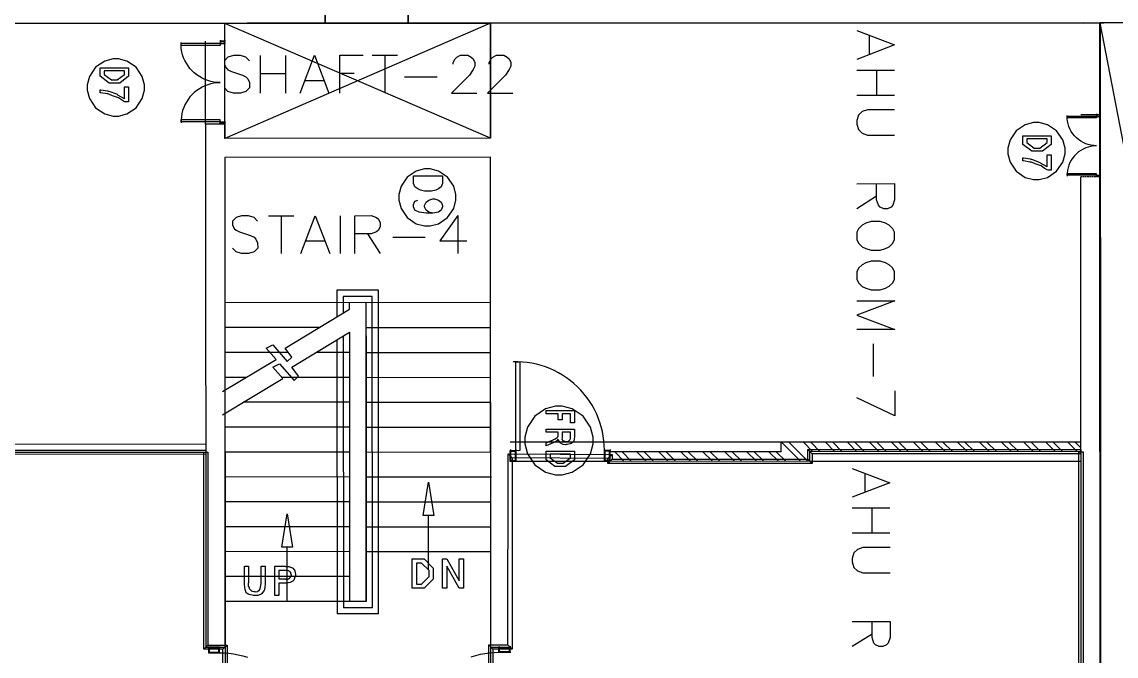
# Model space of a CAD drawing. Extents: x 0 to 23.4, y 0 to 16.5.
# Drawn here: x 2.665 to 6.122, y 1.888 to 3.893 of the extents above; entities that cross this region are included whole.
import ezdxf

# ---------------------------------------------------------------- set-up
doc = ezdxf.new("R2010")
doc.units = 0
doc.layers.get('0').update_dxf_attribs({"linetype": 'CONTINUOUS'})

msp = doc.modelspace()

# ---------------------------------------------------------------- linework, layer by layer
at = {"color": 0}
for points in [[(18.7535, 3.89535), (18.7494, 13.0786), (0.64551, 13.0708), (0.64947, 3.88758), (8.79889, 3.89106)], [(17.0065, 3.89464), (0.64947, 3.88758), (0.64551, 13.0708), (18.7494, 13.0786), (18.7535, 3.89535), (17.2431, 3.89469)], [(4.14535, 3.88883), (3.3055, 3.88846)], [(4.14535, 3.88883), (3.3055, 3.88846)], [(4.14551, 3.52533), (3.3055, 3.88846)], [(4.14535, 3.88883), (3.30567, 3.52496)], [(4.14551, 3.52501), (4.14535, 3.88883)], [(6.01926, 3.88965), (4.52061, 3.889)], [(5.34033, 3.88938), (5.34033, 3.8896)], [(5.36654, 3.88938), (5.36654, 3.8896)], [(6.0715, 1.17855), (6.07032, 3.88965)], [(6.5899, 1.20502), (6.07172, 3.88965)], [(5.30208, 3.86561), (5.42165, 3.8201), (5.30208, 3.77453)], [(5.3419, 3.84858), (5.34196, 3.79161)], [(3.2909, 3.82471), (3.16737, 3.82465)], [(3.16737, 3.82465), (3.16737, 3.81847)], [(3.2909, 3.81853), (3.16737, 3.81847)], [(3.29096, 3.70117), (3.28108, 3.70156), (3.27126, 3.70275), (3.26156, 3.70469), (3.25206, 3.70742), (3.24283, 3.71094), (3.23389, 3.71511), (3.22532, 3.72006), (3.21712, 3.72558), (3.20947, 3.73182), (3.20231, 3.73861), (3.19569, 3.74599), (3.18972, 3.75385), (3.18435, 3.76215), (3.17969, 3.77089), (3.17572, 3.77994), (3.17253, 3.78928), (3.17008, 3.79889), (3.1684, 3.8086), (3.16754, 3.81847), (3.16743, 3.82835)], [(3.24528, 3.56993), (3.24511, 3.83236)], [(3.2909, 3.82471), (3.2909, 3.81853)], [(3.30561, 3.56993), (3.3055, 3.83242)], [(3.384, 3.77024), (3.37261, 3.78163), (3.35553, 3.78733), (3.33274, 3.78733), (3.31565, 3.78163), (3.30431, 3.77024), (3.30431, 3.75885), (3.31, 3.74744), (3.31569, 3.74175), (3.3271, 3.73606), (3.36128, 3.72467), (3.37261, 3.71903), (3.37831, 3.71332), (3.38406, 3.70193), (3.38406, 3.68485), (3.37267, 3.67344), (3.35558, 3.66775), (3.33279, 3.66775), (3.31569, 3.67339), (3.30431, 3.68479)], [(3.41824, 3.66775), (3.41818, 3.78733)], [(3.49789, 3.78738), (3.49794, 3.66781)], [(3.54351, 3.66781), (3.58897, 3.78743), (3.6346, 3.66786)], [(3.66878, 3.66786), (3.66872, 3.78743), (3.74274, 3.78749)], [(3.77121, 3.78749), (3.85092, 3.78754)], [(3.81108, 3.78749), (3.81114, 3.66792)], [(4.02746, 3.75911), (4.02746, 3.76481), (4.03315, 3.77621), (4.03885, 3.7819), (4.05024, 3.7876), (4.07303, 3.78765), (4.08442, 3.78196), (4.09011, 3.77626), (4.09581, 3.76486), (4.09581, 3.75347), (4.09011, 3.74208), (4.07872, 3.72499), (4.02181, 3.66803), (4.10151, 3.66808)], [(4.14133, 3.75917), (4.14133, 3.76486), (4.14703, 3.77626), (4.15272, 3.78196), (4.16411, 3.78765), (4.1869, 3.78765), (4.19829, 3.78201), (4.204, 3.77632), (4.20969, 3.76492), (4.20969, 3.75353), (4.204, 3.74214), (4.1926, 3.72504), (4.13569, 3.66808), (4.21544, 3.66813)], [(5.30214, 3.74035), (5.42171, 3.7404)], [(5.36475, 3.7404), (5.36481, 3.66064)], [(3.29096, 3.70085), (3.28108, 3.70042), (3.27126, 3.69922), (3.26156, 3.69726), (3.25206, 3.69456), (3.24283, 3.69103), (3.23389, 3.68685), (3.22532, 3.68192), (3.21718, 3.67632), (3.20947, 3.67008), (3.20231, 3.66331), (3.19575, 3.65593), (3.18972, 3.64806), (3.1844, 3.63976), (3.17974, 3.63103), (3.17583, 3.62196), (3.17264, 3.61257), (3.17019, 3.60303), (3.16851, 3.59326), (3.16764, 3.58344), (3.16754, 3.57357)], [(3.41818, 3.73042), (3.49789, 3.73042)], [(3.56054, 3.70768), (3.61751, 3.70774)], [(3.66872, 3.73053), (3.71431, 3.73053)], [(3.87375, 3.71918), (3.97624, 3.71924)], [(5.42171, 3.66069), (5.30214, 3.66064)], [(5.42176, 3.61513), (5.33632, 3.61507), (5.31928, 3.60938), (5.30789, 3.59799), (5.30219, 3.58089), (5.30219, 3.5695), (5.30789, 3.55246), (5.31928, 3.54107), (5.33637, 3.53537), (5.42176, 3.53543)], [(6.05951, 3.50146), (6.05083, 3.5019), (6.04221, 3.50315), (6.03369, 3.50515), (6.02544, 3.50797), (6.01753, 3.51156), (6.00993, 3.51585), (6.00276, 3.52089), (5.99615, 3.52653), (5.99007, 3.53276), (5.9846, 3.53961), (5.97982, 3.54688), (5.97575, 3.55458), (5.97239, 3.56261), (5.96978, 3.57096), (5.96799, 3.57949), (5.96701, 3.58817), (5.9669, 3.59685)], [(6.07047, 3.59967), (6.0101, 3.59961)], [(3.29101, 3.58344), (3.16749, 3.58339)], [(3.16749, 3.57726), (3.16749, 3.58339)], [(3.29101, 3.57731), (3.16749, 3.57726)], [(3.24528, 3.56993), (3.24599, 1.91612)], [(3.30561, 3.56993), (3.24528, 3.56993)], [(3.29101, 3.57731), (3.29101, 3.58344)], [(3.30561, 3.56993), (3.30567, 3.52496)], [(6.05951, 3.59413), (5.96685, 3.59407)], [(5.96685, 3.59407), (5.96685, 3.58946)], [(6.05951, 3.58951), (5.96685, 3.58946)], [(6.05951, 3.59413), (6.05951, 3.58951)], [(4.14551, 3.52533), (3.30567, 3.52496)], [(4.14551, 3.52533), (3.30567, 3.52496)], [(6.05951, 3.50125), (6.05083, 3.50082), (6.04221, 3.49957), (6.03369, 3.49756), (6.02544, 3.49474), (6.01753, 3.4911), (6.00993, 3.48682), (6.00282, 3.48178), (5.99615, 3.47613), (5.99013, 3.46989), (5.98465, 3.46306), (5.97987, 3.45578), (5.97575, 3.44808), (5.97244, 3.44006), (5.96983, 3.43169), (5.9681, 3.42318), (5.96712, 3.4145), (5.96696, 3.40576)], [(4.14551, 3.465), (3.30567, 3.46463)], [(3.30567, 3.46463), (3.30632, 1.91612)], [(4.14615, 1.9165), (4.14551, 3.465)], [(6.05957, 3.41319), (5.9669, 3.41314)], [(5.9669, 3.40853), (5.9669, 3.41314)], [(6.05957, 3.40858), (5.9669, 3.40853)], [(6.0109, 1.66536), (6.01019, 3.40278)], [(6.01329, 3.40278), (6.01019, 3.40278)], [(6.02067, 3.40278), (6.01574, 3.40278)], [(6.02806, 3.40278), (6.02311, 3.40278)], [(6.03543, 3.40278), (6.03049, 3.40278)], [(6.04281, 3.40278), (6.03792, 3.40278)], [(6.05018, 3.40278), (6.04531, 3.40278)], [(6.05757, 3.40278), (6.05268, 3.40278)], [(6.05957, 3.40858), (6.05957, 3.41319)], [(6.06494, 3.40283), (6.06006, 3.40278)], [(6.07053, 3.40283), (6.06743, 3.40283)], [(5.30225, 3.38163), (5.42188, 3.38167), (5.42188, 3.3304), (5.41618, 3.31332), (5.41049, 3.30761), (5.39908, 3.30192), (5.38769, 3.30192), (5.37636, 3.30761), (5.37067, 3.31332), (5.3649, 3.3304), (5.3649, 3.38163)], [(3.96338, 3.28788), (3.95025, 3.29135), (3.94151, 3.29833), (3.93712, 3.30881), (3.93712, 3.31233), (3.94151, 3.32286), (3.95025, 3.32986), (3.96338, 3.33333), (3.96772, 3.33333), (3.98085, 3.32986), (3.98964, 3.32286), (3.99397, 3.31233), (3.99397, 3.30886), (3.98964, 3.29833), (3.9809, 3.29135), (3.96338, 3.28788), (3.94151, 3.28788), (3.91965, 3.29135), (3.90653, 3.29833), (3.90213, 3.30881), (3.90213, 3.31581), (3.90653, 3.32633), (3.91525, 3.32981)], [(5.3649, 3.34179), (5.30231, 3.30186)], [(3.40956, 3.26324), (3.39817, 3.27462), (3.38107, 3.28033), (3.35829, 3.28028), (3.34119, 3.27458), (3.32981, 3.26318), (3.32986, 3.25179), (3.33556, 3.2404), (3.34125, 3.23475), (3.35265, 3.22906), (3.38678, 3.21767), (3.39817, 3.21197), (3.40386, 3.20628), (3.40956, 3.19488), (3.40961, 3.17785), (3.39822, 3.16644), (3.38112, 3.16069), (3.35835, 3.16069), (3.34125, 3.16639), (3.32986, 3.17779)], [(3.44368, 3.28033), (3.52344, 3.28039)], [(3.48356, 3.28033), (3.48361, 3.16075)], [(3.54628, 3.16081), (3.59174, 3.28039), (3.63737, 3.16081)], [(3.67156, 3.16086), (3.6715, 3.28043)], [(3.71707, 3.16086), (3.71701, 3.28043), (3.76828, 3.28049), (3.78537, 3.27479), (3.79107, 3.2691), (3.79676, 3.25771), (3.79676, 3.24631), (3.79107, 3.23492), (3.78537, 3.22922), (3.76828, 3.22353), (3.71707, 3.22353)], [(4.04161, 3.2806), (3.98469, 3.20085), (4.0701, 3.2009)], [(4.04161, 3.2806), (4.04167, 3.16103)], [(3.75694, 3.22353), (3.79682, 3.16092)], [(3.56332, 3.20068), (3.62028, 3.20068)], [(3.83664, 3.21218), (3.93913, 3.21218)], [(3.79139, 3.04492), (3.66015, 3.04486)], [(3.66015, 3.04486), (3.66021, 2.96089)], [(3.79183, 2.02132), (3.79139, 3.04492)], [(3.77171, 3.02522), (3.67985, 3.02518)], [(3.67985, 3.02518), (3.67985, 2.97287)], [(3.77214, 2.04101), (3.77171, 3.02522)], [(5.3024, 3.0115), (5.42204, 3.01156), (5.30246, 2.96593), (5.42204, 2.92042), (5.30246, 2.92036)], [(3.29872, 2.72401), (3.46789, 2.82601), (3.43604, 2.86133), (3.45725, 2.8719), (3.50325, 2.81896), (3.51736, 2.83311), (3.49615, 2.86133), (3.69954, 2.98481), (3.69954, 3.00549)], [(4.14572, 3.00569), (3.30587, 3.00532)], [(3.75244, 2.06071), (3.75201, 3.00553)], [(3.29872, 2.65121), (3.48915, 2.766), (3.45731, 2.80132), (3.47851, 2.8119), (3.52447, 2.75896), (3.53863, 2.77311), (3.51742, 2.80132), (3.6996, 2.91189), (3.69993, 2.06065)], [(3.60389, 2.92671), (3.30587, 2.9266)], [(3.75206, 2.92676), (4.14572, 2.92697)], [(3.66021, 2.88803), (3.6606, 2.02126)], [(3.6799, 2.89996), (3.68028, 2.04096)], [(3.75206, 2.90082), (3.75244, 2.06071)], [(5.35374, 2.87483), (5.35379, 2.77235)], [(3.50624, 2.84793), (3.30593, 2.84787)], [(3.6996, 2.84804), (3.59424, 2.84799)], [(3.75211, 2.84804), (4.14578, 2.84819)], [(4.50493, 2.53868), (4.50456, 2.5536), (4.50336, 2.56847), (4.50136, 2.58328), (4.49858, 2.59799), (4.49501, 2.61247), (4.49067, 2.62674), (4.48562, 2.64079), (4.47976, 2.65457), (4.47325, 2.66797), (4.46599, 2.68104), (4.45801, 2.69368), (4.44943, 2.70589), (4.44021, 2.71761), (4.43033, 2.72885), (4.41986, 2.73953), (4.4089, 2.74963), (4.39735, 2.75911), (4.38536, 2.76801), (4.37289, 2.77621), (4.36003, 2.78381), (4.34674, 2.79064), (4.33311, 2.79676), (4.31922, 2.80219), (4.30501, 2.80681), (4.29058, 2.81071), (4.27599, 2.81381), (4.26124, 2.81614), (4.24636, 2.81765), (4.23144, 2.81842), (4.21653, 2.81836)], [(4.22499, 2.53851), (4.22488, 2.81853)], [(4.22488, 2.81853), (4.23888, 2.81853)], [(4.23899, 2.53857), (4.23888, 2.81853)], [(3.37358, 2.76915), (3.30599, 2.7691)], [(3.69965, 2.76932), (3.48628, 2.76921)], [(3.75211, 2.76932), (4.14583, 2.76947)], [(5.42215, 2.72683), (5.42215, 2.64708), (5.30257, 2.704)], [(3.69965, 2.69054), (3.36376, 2.69043)], [(3.75217, 2.6906), (4.14583, 2.69075)], [(3.69971, 2.61182), (3.30604, 2.61165)], [(3.75222, 2.61182), (4.14589, 2.61203)], [(1.70774, 2.55849), (3.24571, 2.55914)], [(5.06375, 2.56429), (4.20747, 2.56392)], [(6.01053, 2.56467), (5.06375, 2.56429)], [(5.06375, 2.53407), (5.06375, 2.56429)], [(5.06401, 2.56429), (5.1244, 2.50396)], [(5.08724, 2.56429), (5.14763, 2.50396)], [(5.13363, 2.56429), (5.16379, 2.53413)], [(5.15679, 2.56429), (5.18701, 2.53413)], [(5.20324, 2.56435), (5.2334, 2.53418)], [(5.2264, 2.56435), (5.25662, 2.53418)], [(5.27279, 2.56435), (5.303, 2.53418)], [(5.29601, 2.5644), (5.32622, 2.53424)], [(5.34239, 2.5644), (5.37261, 2.53424)], [(5.36561, 2.5644), (5.39578, 2.53424)], [(5.412, 2.56446), (5.44217, 2.53424)], [(5.43517, 2.56446), (5.46539, 2.53429)], [(5.48161, 2.56446), (5.51178, 2.53429)], [(5.50478, 2.56446), (5.535, 2.53429)], [(5.55117, 2.56451), (5.58138, 2.53435)], [(5.57438, 2.56451), (5.60454, 2.53435)], [(5.62076, 2.56451), (5.65099, 2.53435)], [(5.64399, 2.56451), (5.67415, 2.53435)], [(5.69038, 2.56456), (5.72054, 2.5344)], [(5.71354, 2.56456), (5.74376, 2.5344)], [(5.75999, 2.56456), (5.79015, 2.5344)], [(5.78315, 2.56456), (5.81337, 2.5344)], [(5.82954, 2.56461), (5.85975, 2.53444)], [(5.85275, 2.56461), (5.88292, 2.53444)], [(5.89914, 2.56461), (5.92936, 2.53444)], [(5.92236, 2.56467), (5.95253, 2.53444)], [(5.96875, 2.56467), (5.99892, 2.5345)], [(5.99192, 2.56467), (6.01053, 2.54606)], [(1.70774, 2.53222), (3.24571, 2.53288)], [(3.69976, 2.5331), (3.30604, 2.53293)], [(3.75222, 2.5331), (4.14589, 2.53326)], [(4.20751, 2.50353), (4.20751, 2.53851)], [(4.20751, 2.50353), (4.20751, 2.53851)], [(4.20751, 2.53851), (4.22499, 2.53851)], [(4.20751, 2.53851), (4.22499, 2.53851)], [(4.20969, 2.50575), (4.20969, 2.53635)], [(4.20969, 2.53635), (4.22282, 2.53635)], [(4.22282, 2.53635), (4.22282, 2.50575)], [(4.22499, 2.53851), (4.23899, 2.53857)], [(4.22499, 2.53851), (4.22499, 2.50353)], [(4.22499, 2.53851), (4.22499, 2.50353)], [(4.50493, 2.50369), (4.50493, 2.53868)], [(4.50493, 2.50369), (4.50493, 2.53868)], [(4.50493, 2.53868), (4.52246, 2.53868)], [(4.50493, 2.53868), (4.52246, 2.53868)], [(4.50711, 2.53646), (4.52024, 2.53651)], [(4.50717, 2.50586), (4.50711, 2.53646)], [(4.52024, 2.53651), (4.52029, 2.50586)], [(4.52246, 2.53868), (4.52246, 2.50369)], [(4.52246, 2.53868), (4.52246, 2.50369)], [(5.06375, 2.53407), (4.52246, 2.53386)], [(4.52246, 2.53386), (4.52246, 2.50369)], [(4.53749, 2.53386), (4.56765, 2.50369)], [(4.56065, 2.53386), (4.59088, 2.50369)], [(4.60704, 2.5339), (4.63726, 2.50375)], [(4.63026, 2.5339), (4.66049, 2.50375)], [(4.67665, 2.5339), (4.70687, 2.50375)], [(4.69987, 2.53396), (4.73004, 2.50375)], [(4.74625, 2.53396), (4.77647, 2.50379)], [(4.76947, 2.53396), (4.79964, 2.50379)], [(4.81586, 2.53396), (4.84603, 2.50379)], [(4.83903, 2.53401), (4.86925, 2.50385)], [(4.88542, 2.53401), (4.91564, 2.50385)], [(4.90864, 2.53401), (4.93886, 2.50385)], [(4.95503, 2.53407), (4.98525, 2.5039)], [(4.97825, 2.53407), (5.0084, 2.5039)], [(5.02463, 2.53407), (5.05485, 2.5039)], [(5.04785, 2.53407), (5.07801, 2.5039)], [(6.01053, 2.5345), (5.15429, 2.53413)], [(5.15429, 2.50396), (5.15429, 2.53413)], [(4.52246, 2.50369), (4.20751, 2.50353)], [(4.22499, 2.50353), (4.20751, 2.50353)], [(4.22499, 2.50353), (4.20751, 2.50353)], [(4.22282, 2.50575), (4.20969, 2.50575)], [(4.52246, 2.50369), (4.50493, 2.50369)], [(4.52246, 2.50369), (4.50493, 2.50369)], [(4.52029, 2.50586), (4.50717, 2.50586)], [(5.15429, 2.50396), (4.52246, 2.50369)], [(5.15429, 2.50396), (6.01124, 2.50435)], [(3.75228, 2.45437), (4.14806, 2.45454)], [(5.2876, 2.48161), (5.40717, 2.43608), (5.2876, 2.39051)], [(5.32747, 2.46457), (5.32747, 2.40761)], [(3.69976, 2.45437), (3.3061, 2.45415)], [(3.69982, 2.3756), (3.30615, 2.37543)], [(3.75228, 2.37565), (4.146, 2.37582)], [(5.28765, 2.35633), (5.40722, 2.35639)], [(5.35026, 2.35639), (5.35032, 2.27664)], [(3.94911, 2.16075), (3.94906, 2.33257)], [(3.69987, 2.29688), (3.30615, 2.29671)], [(3.75233, 2.29688), (4.146, 2.2971)], [(5.40722, 2.27669), (5.28765, 2.27664)], [(3.69987, 2.21815), (3.30621, 2.21799)], [(3.5031, 2.0606), (3.50304, 2.23242)], [(3.75239, 2.21815), (4.14606, 2.21832)], [(5.40728, 2.23113), (5.32183, 2.23107), (5.30479, 2.22538), (5.2934, 2.21397), (5.28771, 2.19689), (5.28771, 2.18549), (5.2934, 2.16846), (5.30479, 2.15707), (5.32189, 2.15136), (5.40728, 2.15142)], [(3.69993, 2.13938), (3.30626, 2.13921)], [(3.75244, 2.06071), (3.30626, 2.06049)], [(3.77214, 2.04101), (3.68028, 2.04096)], [(3.79183, 2.02132), (3.6606, 2.02126)], [(5.28782, 1.99761), (5.40739, 1.99767), (5.40739, 1.9464), (5.40169, 1.92931), (5.396, 1.92361), (5.3846, 1.91792), (5.37326, 1.91792), (5.36187, 1.92361), (5.35618, 1.92931), (5.35047, 1.9464), (5.35042, 1.99761)], [(5.35042, 1.95779), (5.28782, 1.91786)], [(3.24599, 1.91612), (3.30632, 1.91612)], [(3.25385, 1.91612), (3.25385, 1.89865)], [(3.25385, 1.91612), (3.25385, 1.89865)], [(3.28885, 1.91612), (3.25385, 1.91612)], [(3.28885, 1.91612), (3.25385, 1.91612)], [(3.25603, 1.91396), (3.25603, 1.90082)], [(3.28662, 1.91396), (3.25603, 1.91396)], [(3.28668, 1.90082), (3.28662, 1.91396)], [(3.28885, 1.89865), (3.28885, 1.91612)], [(3.28885, 1.89865), (3.28885, 1.91612)], [(4.14615, 1.9165), (4.20654, 1.91656)], [(4.17156, 1.9165), (4.20654, 1.91656)], [(4.17156, 1.9165), (4.20654, 1.91656)], [(4.17156, 1.89903), (4.17156, 1.9165)], [(4.17156, 1.89903), (4.17156, 1.9165)], [(4.17372, 1.90121), (4.17372, 1.91433)], [(4.17372, 1.91433), (4.20437, 1.91433)], [(4.20437, 1.91433), (4.20437, 1.90121)], [(4.20654, 1.91656), (4.20654, 1.89903)], [(4.20654, 1.91656), (4.20654, 1.89903)], [(3.25385, 1.89865), (3.28885, 1.89865)], [(3.25385, 1.89865), (3.28885, 1.89865)], [(3.25603, 1.90082), (3.28668, 1.90082)], [(3.28885, 1.89865), (3.30376, 1.89828), (3.31868, 1.89708), (3.33344, 1.89507), (3.34814, 1.89231), (3.36262, 1.88878), (3.37696, 1.88444)], [(4.17156, 1.89903), (4.15663, 1.8986), (4.14176, 1.8974), (4.12696, 1.8954), (4.11225, 1.89264), (4.09776, 1.88911), (4.0835, 1.88476)], [(4.20654, 1.89903), (4.17156, 1.89903)], [(4.20654, 1.89903), (4.17156, 1.89903)], [(4.20437, 1.90121), (4.17372, 1.90121)]]:
    msp.add_lwpolyline(points, dxfattribs=at)
for points in [[(3.88542, 4.15142), (3.88553, 3.88894), (3.62304, 3.88883), (3.62294, 4.15132), (3.88542, 4.15142)], [(3.88542, 4.15142), (3.88553, 3.88894), (3.62304, 3.88883), (3.62294, 4.15132), (3.88542, 4.15142)], [(3.62294, 4.15132), (3.62304, 3.88883), (3.88553, 3.88894), (3.88542, 4.15142), (3.62294, 4.15132)], [(4.14535, 3.88883), (4.14551, 3.52533), (3.30567, 3.52496), (3.3055, 3.88846), (4.14535, 3.88883)], [(6.07172, 3.88965), (6.07292, 1.17855), (6.59782, 1.17877), (6.59663, 3.88992), (6.07172, 3.88965)], [(3.3055, 3.82514), (3.3055, 3.83242), (3.29096, 3.83242), (3.29096, 3.82514), (3.3055, 3.82514)], [(3.3055, 3.82514), (3.3055, 3.83242), (3.29096, 3.83242), (3.29096, 3.82514), (3.3055, 3.82514)], [(3.30458, 3.82607), (3.30458, 3.83149), (3.29183, 3.83149), (3.29189, 3.82601), (3.30458, 3.82607)], [(3.05181, 3.68571), (3.05181, 3.6945), (3.04471, 3.72086), (3.02539, 3.74951), (2.99669, 3.76888), (2.97032, 3.77593), (2.96158, 3.77593), (2.95281, 3.77593), (2.92643, 3.76888), (2.89779, 3.74951), (2.87842, 3.72086), (2.87136, 3.6945), (2.87136, 3.68571), (2.87136, 3.67697), (2.87842, 3.65061), (2.89779, 3.6219), (2.92643, 3.6026), (2.95281, 3.59549), (2.96158, 3.59549), (2.97032, 3.59549), (2.99669, 3.6026), (3.02539, 3.6219), (3.04471, 3.65061), (3.05181, 3.67697), (3.05181, 3.68571)], [(2.91237, 3.748), (3.00201, 3.74799), (3.00201, 3.72803), (3.00201, 3.72108), (2.97379, 3.69982), (2.95751, 3.69982), (2.9406, 3.69982), (2.91237, 3.72108), (2.91237, 3.72694), (2.91237, 3.748)], [(2.92518, 3.73822), (2.92518, 3.72738), (2.92518, 3.72672), (2.94819, 3.70958), (2.95774, 3.70958), (2.96619, 3.70958), (2.98921, 3.72672), (2.98921, 3.7276), (2.98921, 3.73822), (2.92518, 3.73822)], [(2.98921, 3.68804), (3.00201, 3.68804), (3.00201, 3.64008), (2.9916, 3.64008), (2.98921, 3.64068), (2.9796, 3.64632), (2.96978, 3.65321), (2.96729, 3.6544), (2.96365, 3.65494), (2.95047, 3.65972), (2.93929, 3.66467), (2.93668, 3.66525), (2.93397, 3.66531), (2.91456, 3.66862), (2.91237, 3.66872), (2.91237, 3.6785), (2.91411, 3.67811), (2.93506, 3.67524), (2.93756, 3.67458), (2.93907, 3.67394), (2.96371, 3.66531), (2.96599, 3.66417), (2.96729, 3.66271), (2.98762, 3.65093), (2.98921, 3.64963), (2.98921, 3.68804)], [(6.07047, 3.59418), (6.07047, 3.59967), (6.05951, 3.59967), (6.05951, 3.59418), (6.07047, 3.59418)], [(6.07047, 3.59418), (6.07047, 3.59967), (6.05951, 3.59967), (6.05951, 3.59418), (6.07047, 3.59418)], [(6.06976, 3.59489), (6.06976, 3.59896), (6.06022, 3.59896), (6.06022, 3.59489), (6.06976, 3.59489)], [(3.30561, 3.57726), (3.30561, 3.56993), (3.29107, 3.56993), (3.29107, 3.57726), (3.30561, 3.57726)], [(3.30561, 3.57726), (3.30561, 3.56993), (3.29107, 3.56993), (3.29107, 3.57726), (3.30561, 3.57726)], [(3.30469, 3.57633), (3.30469, 3.57086), (3.29199, 3.57086), (3.29199, 3.57633), (3.30469, 3.57633)], [(5.96013, 3.48469), (5.96013, 3.49349), (5.95301, 3.51986), (5.93371, 3.5485), (5.905, 3.56787), (5.87864, 3.57493), (5.8699, 3.57493), (5.86111, 3.57493), (5.83475, 3.56787), (5.8061, 3.5485), (5.78674, 3.51986), (5.77968, 3.49349), (5.77968, 3.48469), (5.77968, 3.47597), (5.78674, 3.4496), (5.8061, 3.42096), (5.83475, 3.40158), (5.86111, 3.39447), (5.8699, 3.39447), (5.87864, 3.39447), (5.905, 3.40158), (5.93371, 3.42096), (5.95301, 3.4496), (5.96013, 3.47597), (5.96013, 3.48469)], [(5.82726, 3.53271), (5.91689, 3.53272), (5.91689, 3.51275), (5.91689, 3.50581), (5.88867, 3.48454), (5.8724, 3.48454), (5.85547, 3.48454), (5.82726, 3.50581), (5.82726, 3.51167), (5.82726, 3.53271)], [(5.84006, 3.52294), (5.84006, 3.5121), (5.84006, 3.51144), (5.86307, 3.49431), (5.87261, 3.49431), (5.88108, 3.49431), (5.90408, 3.51144), (5.90408, 3.51232), (5.90408, 3.52294), (5.84006, 3.52294)], [(3.30567, 3.46463), (3.30647, 1.60118), (4.14632, 1.60157), (4.14551, 3.465), (3.30567, 3.46463)], [(5.90408, 3.47276), (5.91689, 3.47276), (5.91689, 3.42481), (5.90647, 3.42481), (5.90408, 3.4254), (5.89447, 3.43104), (5.88465, 3.43793), (5.88217, 3.43913), (5.87853, 3.43967), (5.86535, 3.44444), (5.85417, 3.44939), (5.85157, 3.44999), (5.84885, 3.45003), (5.82943, 3.45335), (5.82726, 3.45344), (5.82726, 3.46322), (5.829, 3.46283), (5.84993, 3.45996), (5.85243, 3.45931), (5.85394, 3.45865), (5.87858, 3.45003), (5.88086, 3.44889), (5.88217, 3.44743), (5.9025, 3.43565), (5.90408, 3.43435), (5.90408, 3.47276)], [(4.03597, 3.33822), (4.03597, 3.347), (4.02886, 3.37337), (4.0095, 3.40207), (3.98085, 3.42139), (3.95449, 3.42844), (3.94575, 3.42844), (3.93696, 3.42844), (3.9106, 3.42139), (3.88189, 3.40207), (3.86257, 3.37337), (3.85553, 3.347), (3.85553, 3.33822), (3.85553, 3.32949), (3.86257, 3.30311), (3.88189, 3.27447), (3.9106, 3.2551), (3.93696, 3.24799), (3.94575, 3.24799), (3.95449, 3.24799), (3.98085, 3.2551), (4.0095, 3.27447), (4.02886, 3.30311), (4.03597, 3.32949), (4.03597, 3.33822)], [(3.90207, 3.40679), (3.99397, 3.40685), (3.99397, 3.38232), (3.98958, 3.37185), (3.98085, 3.36486), (3.97211, 3.36133), (3.95899, 3.35786), (3.93712, 3.35786), (3.92399, 3.36133), (3.91525, 3.36481), (3.90647, 3.37181), (3.90213, 3.38232), (3.90207, 3.40679)], [(6.07053, 3.40826), (6.07053, 3.40283), (6.05963, 3.40278), (6.05963, 3.40826), (6.07053, 3.40826)], [(6.07053, 3.40826), (6.07053, 3.40283), (6.05963, 3.40278), (6.05963, 3.40826), (6.07053, 3.40826)], [(6.06988, 3.40761), (6.06988, 3.40349), (6.06028, 3.40349), (6.06028, 3.40761), (6.06988, 3.40761)], [(5.42193, 3.22792), (5.41624, 3.23931), (5.40483, 3.25071), (5.39344, 3.25635), (5.37636, 3.26204), (5.34787, 3.26204), (5.33078, 3.25635), (5.31939, 3.25065), (5.30806, 3.23926), (5.30236, 3.22786), (5.30236, 3.20508), (5.30806, 3.19368), (5.31944, 3.18229), (5.33083, 3.17665), (5.34793, 3.17096), (5.37642, 3.17096), (5.39344, 3.17665), (5.40483, 3.18235), (5.41624, 3.19374), (5.42193, 3.20514), (5.42193, 3.22792)], [(5.42199, 3.10265), (5.41629, 3.11404), (5.40489, 3.12543), (5.3935, 3.13108), (5.37642, 3.13678), (5.34793, 3.13678), (5.33083, 3.13108), (5.31944, 3.12537), (5.30811, 3.11399), (5.3024, 3.1026), (5.3024, 3.07981), (5.30811, 3.06842), (5.3195, 3.05701), (5.33089, 3.05138), (5.34799, 3.04568), (5.37646, 3.04568), (5.3935, 3.05138), (5.40489, 3.05707), (5.41629, 3.06847), (5.42199, 3.07986), (5.42199, 3.10265)], [(4.46972, 2.56961), (4.46972, 2.58018), (4.46121, 2.61176), (4.43799, 2.64621), (4.4036, 2.66943), (4.37201, 2.6779), (4.36149, 2.6779), (4.35092, 2.6779), (4.31933, 2.66943), (4.28489, 2.64621), (4.26167, 2.61176), (4.25319, 2.58018), (4.25319, 2.56961), (4.25319, 2.55908), (4.26167, 2.5275), (4.28489, 2.49311), (4.31933, 2.46989), (4.35092, 2.46137), (4.36149, 2.46137), (4.37201, 2.46137), (4.4036, 2.46989), (4.43799, 2.49311), (4.46121, 2.5275), (4.46972, 2.55908), (4.46972, 2.56961)], [(4.32064, 2.66407), (4.41026, 2.66406), (4.41026, 2.62565), (4.39746, 2.62565), (4.39746, 2.65429), (4.37185, 2.65429), (4.37185, 2.63519), (4.35906, 2.63519), (4.35906, 2.65429), (4.32064, 2.65429), (4.32064, 2.66407)], [(4.32064, 2.60531), (4.41026, 2.60531), (4.41026, 2.57775), (4.40972, 2.57611), (4.4081, 2.56689), (4.40767, 2.56625), (4.40696, 2.565), (4.39985, 2.56017), (4.39876, 2.55974), (4.39697, 2.55931), (4.38769, 2.55713), (4.38465, 2.55713), (4.38243, 2.55626), (4.37435, 2.55675), (4.36887, 2.5606), (4.36774, 2.56125), (4.3661, 2.56174), (4.35932, 2.57206), (4.35906, 2.5734), (4.35781, 2.57292), (4.35525, 2.56911), (4.35493, 2.56885), (4.35363, 2.56754), (4.34896, 2.5644), (4.34472, 2.56304), (4.34364, 2.56256), (4.32064, 2.55257), (4.32064, 2.56213), (4.33822, 2.56972), (4.33914, 2.56939), (4.34907, 2.57482), (4.34972, 2.57514), (4.35026, 2.57536), (4.35547, 2.57878), (4.35579, 2.57904), (4.35579, 2.57904), (4.35851, 2.58225), (4.35861, 2.58251), (4.35851, 2.58247), (4.35764, 2.58311), (4.35906, 2.58594), (4.35906, 2.58686), (4.35906, 2.59554), (4.32064, 2.59554), (4.32064, 2.60531)], [(4.37185, 2.59554), (4.37185, 2.57926), (4.37121, 2.57824), (4.37099, 2.57406), (4.3731, 2.5721), (4.37337, 2.57167), (4.37304, 2.57101), (4.37386, 2.56808), (4.37739, 2.56842), (4.37793, 2.56819), (4.37825, 2.56733), (4.38319, 2.56689), (4.38488, 2.56689), (4.38499, 2.56657), (4.38883, 2.56662), (4.39339, 2.56907), (4.39399, 2.5695), (4.39399, 2.5695), (4.39606, 2.57144), (4.39746, 2.57601), (4.39746, 2.57753), (4.39746, 2.59554), (4.37185, 2.59554)], [(1.71431, 2.52567), (1.70117, 2.53879), (3.24571, 2.53944), (3.24571, 2.52632), (1.71431, 2.52567)], [(1.71431, 2.52567), (1.70117, 2.53879), (3.24571, 2.53944), (3.24571, 2.52632), (1.71431, 2.52567)], [(3.23915, 2.53288), (3.25228, 2.53288), (3.25256, 1.92269), (3.23942, 1.90956), (3.23915, 2.53288)], [(3.23915, 2.53288), (3.25228, 2.53288), (3.25256, 1.92269), (3.23942, 1.90956), (3.23915, 2.53288)], [(4.21311, 1.91), (4.19997, 1.92307), (4.20096, 2.52767), (4.21403, 2.51443), (4.21311, 1.91)], [(4.21311, 1.91), (4.19997, 1.92307), (4.20096, 2.52767), (4.21403, 2.51443), (4.21311, 1.91)], [(4.21403, 2.51443), (4.20096, 2.52767), (4.52903, 2.52528), (4.5159, 2.51226), (4.21403, 2.51443)], [(4.21403, 2.51443), (4.20096, 2.52767), (4.52903, 2.52528), (4.5159, 2.51226), (4.21403, 2.51443)], [(4.32064, 2.53586), (4.41026, 2.53586), (4.41026, 2.51589), (4.41026, 2.50894), (4.38206, 2.48768), (4.36578, 2.48768), (4.34885, 2.48768), (4.32064, 2.50896), (4.32064, 2.51481), (4.32064, 2.53586)], [(4.33344, 2.5261), (4.33344, 2.51525), (4.33344, 2.5146), (4.35644, 2.49744), (4.366, 2.49744), (4.37446, 2.49744), (4.39746, 2.5146), (4.39746, 2.51546), (4.39746, 2.5261), (4.33344, 2.5261)], [(4.5159, 2.51226), (4.52903, 2.52528), (4.52903, 2.51025), (4.5159, 2.49713), (4.5159, 2.51226)], [(4.5159, 2.51226), (4.52903, 2.52528), (4.52903, 2.51025), (4.5159, 2.49713), (4.5159, 2.51226)], [(5.16086, 2.4974), (5.14774, 2.51053), (5.14774, 2.54069), (5.16086, 2.52756), (5.16086, 2.4974)], [(5.16086, 2.4974), (5.14774, 2.51053), (5.14774, 2.54069), (5.16086, 2.52756), (5.16086, 2.4974)], [(5.16086, 2.52756), (5.14774, 2.54069), (6.01053, 2.54064), (6.01053, 2.5275), (5.16086, 2.52756)], [(5.16086, 2.52756), (5.14774, 2.54069), (6.01053, 2.54064), (6.01053, 2.5275), (5.16086, 2.52756)], [(6.00401, 2.53407), (6.01708, 2.53407), (6.01768, 1.17193), (6.00456, 1.18506), (6.00401, 2.53407)], [(6.00401, 2.53407), (6.01708, 2.53407), (6.01768, 1.17193), (6.00456, 1.18506), (6.00401, 2.53407)], [(4.5159, 2.49713), (4.52903, 2.51025), (5.14774, 2.51053), (5.16086, 2.4974), (4.5159, 2.49713)], [(4.5159, 2.49713), (4.52903, 2.51025), (5.14774, 2.51053), (5.16086, 2.4974), (4.5159, 2.49713)], [(3.96565, 2.33257), (3.93246, 2.33257), (3.949, 2.4381), (3.96565, 2.33257)], [(3.96565, 2.33257), (3.93246, 2.33257), (3.949, 2.4381), (3.96565, 2.33257)], [(3.51964, 2.23242), (3.48643, 2.23242), (3.50299, 2.33794), (3.51964, 2.23242)], [(3.51964, 2.23242), (3.48643, 2.23242), (3.50299, 2.33794), (3.51964, 2.23242)], [(3.898, 2.10254), (3.898, 2.19521), (3.92557, 2.19521), (3.93511, 2.19521), (3.96419, 2.1659), (3.96419, 2.14919), (3.96419, 2.13163), (3.93511, 2.10254), (3.92686, 2.10254), (3.898, 2.10254)], [(3.91124, 2.11578), (3.92643, 2.11578), (3.92708, 2.11578), (3.95096, 2.13965), (3.95096, 2.14942), (3.95096, 2.1581), (3.92708, 2.18197), (3.92622, 2.18197), (3.91124, 2.18197), (3.91124, 2.11578)], [(3.99371, 2.10254), (3.99371, 2.19521), (4.0076, 2.19521), (4.04665, 2.12597), (4.04665, 2.19521), (4.0599, 2.19521), (4.0599, 2.10254), (4.04601, 2.10254), (4.00694, 2.17199), (4.00694, 2.10254), (3.99371, 2.10254)], [(3.42057, 2.17188), (3.43381, 2.17188), (3.43381, 2.11936), (3.43294, 2.11604), (3.43175, 2.10542), (3.43126, 2.09879), (3.43078, 2.09744), (3.42969, 2.09576), (3.42176, 2.08507), (3.42057, 2.08421), (3.41846, 2.08296), (3.4106, 2.07986), (3.40326, 2.07921), (3.40082, 2.07921), (3.396, 2.07921), (3.38276, 2.08285), (3.38151, 2.08356), (3.37935, 2.08393), (3.37349, 2.08849), (3.37142, 2.095), (3.37088, 2.09636), (3.37011, 2.0975), (3.36762, 2.11393), (3.36762, 2.11936), (3.36762, 2.17188), (3.38086, 2.17188), (3.38086, 2.12067), (3.37993, 2.118), (3.37967, 2.10894), (3.38226, 2.10465), (3.3826, 2.10374), (3.38286, 2.102), (3.38813, 2.09603), (3.38889, 2.09549), (3.38906, 2.09478), (3.39735, 2.09244), (3.40017, 2.09244), (3.40158, 2.09142), (3.40896, 2.09229), (3.41499, 2.09733), (3.41579, 2.09831), (3.41607, 2.09885), (3.41863, 2.10618), (3.42057, 2.11708), (3.42057, 2.12067), (3.42057, 2.17188)], [(3.46332, 2.07921), (3.46332, 2.17188), (3.4961, 2.17188), (3.49718, 2.17111), (3.50857, 2.17117), (3.50933, 2.17101), (3.51004, 2.17014), (3.51921, 2.16743), (3.51996, 2.16689), (3.52061, 2.16601), (3.52647, 2.15918), (3.5269, 2.15821), (3.52669, 2.15653), (3.52789, 2.15115), (3.52951, 2.14735), (3.52951, 2.14606), (3.52864, 2.14324), (3.52647, 2.13406), (3.52371, 2.12804), (3.52257, 2.12674), (3.52115, 2.12494), (3.51264, 2.12017), (3.50168, 2.11893), (3.49804, 2.11893), (3.47656, 2.11893), (3.47656, 2.07921), (3.46332, 2.07921)], [(3.47656, 2.13217), (3.49718, 2.13217), (3.49843, 2.13124), (3.50537, 2.13163), (3.51118, 2.1351), (3.51193, 2.13564), (3.5121, 2.13618), (3.51628, 2.14328), (3.51628, 2.14561), (3.51585, 2.14561), (3.51426, 2.14865), (3.51411, 2.15311), (3.51367, 2.15365), (3.51253, 2.15381), (3.5076, 2.15782), (3.50694, 2.15799), (3.5064, 2.15733), (3.49929, 2.15864), (3.49696, 2.15864), (3.47656, 2.15864), (3.47656, 2.13217)], [(3.23942, 1.90956), (3.25256, 1.92269), (3.31287, 1.92269), (3.29975, 1.90956), (3.23942, 1.90956)], [(3.23942, 1.90956), (3.25256, 1.92269), (3.31287, 1.92269), (3.29975, 1.90956), (3.23942, 1.90956)], [(3.29975, 1.90956), (3.31287, 1.92269), (3.31304, 1.59467), (3.29992, 1.60775), (3.29975, 1.90956)], [(3.29975, 1.90956), (3.31287, 1.92269), (3.31304, 1.59467), (3.29992, 1.60775), (3.29975, 1.90956)], [(4.15289, 1.60813), (4.13976, 1.595), (4.1396, 1.92307), (4.15272, 1.90994), (4.15289, 1.60813)], [(4.15289, 1.60813), (4.13976, 1.595), (4.1396, 1.92307), (4.15272, 1.90994), (4.15289, 1.60813)], [(4.15272, 1.90994), (4.1396, 1.92307), (4.19997, 1.92307), (4.21311, 1.91), (4.15272, 1.90994)], [(4.15272, 1.90994), (4.1396, 1.92307), (4.19997, 1.92307), (4.21311, 1.91), (4.15272, 1.90994)]]:
    msp.add_lwpolyline(points, close=True, dxfattribs=at)
at = {"color": 0, "const_width": 0.002}
for points in [[(3.29096, 3.83242), (3.29297, 3.83242), (3.29297, 3.83442), (3.29096, 3.83442), (3.29096, 3.83242)], [(3.29096, 3.82514), (3.29297, 3.82514), (3.29297, 3.82715), (3.29096, 3.82715), (3.29096, 3.82514)], [(3.3055, 3.83242), (3.30751, 3.83242), (3.30751, 3.83442), (3.3055, 3.83442), (3.3055, 3.83242)], [(3.3055, 3.82514), (3.30751, 3.82514), (3.30751, 3.82715), (3.3055, 3.82715), (3.3055, 3.82514)], [(3.3055, 3.82514), (3.30751, 3.82514), (3.30751, 3.82715), (3.3055, 3.82715), (3.3055, 3.82514)], [(6.05951, 3.59967), (6.06153, 3.59967), (6.06153, 3.60161), (6.05951, 3.60161), (6.05951, 3.59967)], [(6.05951, 3.59418), (6.06153, 3.59418), (6.06153, 3.59619), (6.05951, 3.59619), (6.05951, 3.59418)], [(6.07047, 3.59967), (6.07243, 3.59967), (6.07243, 3.60167), (6.07047, 3.60167), (6.07047, 3.59967)], [(6.07047, 3.59418), (6.07249, 3.59418), (6.07249, 3.59619), (6.07047, 3.59619), (6.07047, 3.59418)], [(6.07047, 3.59418), (6.07249, 3.59418), (6.07249, 3.59619), (6.07047, 3.59619), (6.07047, 3.59418)], [(3.29107, 3.57726), (3.29308, 3.57726), (3.29308, 3.57921), (3.29107, 3.57921), (3.29107, 3.57726)], [(3.29107, 3.56993), (3.29308, 3.56993), (3.29308, 3.57194), (3.29107, 3.57194), (3.29107, 3.56993)], [(3.30561, 3.57726), (3.30761, 3.57726), (3.30761, 3.57926), (3.30561, 3.57926), (3.30561, 3.57726)], [(3.30561, 3.57726), (3.30761, 3.57726), (3.30761, 3.57926), (3.30561, 3.57926), (3.30561, 3.57726)], [(3.30561, 3.56993), (3.30761, 3.56993), (3.30761, 3.57194), (3.30561, 3.57194), (3.30561, 3.56993)], [(6.05963, 3.40826), (6.06164, 3.40826), (6.06164, 3.41026), (6.05963, 3.41026), (6.05963, 3.40826)], [(6.05963, 3.40278), (6.06164, 3.40278), (6.06164, 3.40479), (6.05963, 3.40479), (6.05963, 3.40278)], [(6.07053, 3.40826), (6.07254, 3.40826), (6.07254, 3.41026), (6.07053, 3.41026), (6.07053, 3.40826)], [(6.07053, 3.40826), (6.07254, 3.40826), (6.07254, 3.41026), (6.07053, 3.41026), (6.07053, 3.40826)], [(6.07053, 3.40283), (6.07254, 3.40283), (6.07254, 3.40479), (6.07053, 3.40479), (6.07053, 3.40283)], [(4.20751, 2.53851), (4.20947, 2.53851), (4.20947, 2.54053), (4.20751, 2.54053), (4.20751, 2.53851)], [(4.20751, 2.53851), (4.20947, 2.53851), (4.20947, 2.54053), (4.20751, 2.54053), (4.20751, 2.53851)], [(4.22499, 2.53851), (4.227, 2.53851), (4.227, 2.54053), (4.22499, 2.54053), (4.22499, 2.53851)], [(4.22499, 2.53851), (4.227, 2.53851), (4.227, 2.54053), (4.22499, 2.54053), (4.22499, 2.53851)], [(4.50493, 2.53868), (4.50694, 2.53868), (4.50694, 2.54069), (4.50493, 2.54069), (4.50493, 2.53868)], [(4.50493, 2.53868), (4.50694, 2.53868), (4.50694, 2.54069), (4.50493, 2.54069), (4.50493, 2.53868)], [(4.52246, 2.53868), (4.52442, 2.53868), (4.52442, 2.54069), (4.52246, 2.54069), (4.52246, 2.53868)], [(4.52246, 2.53868), (4.52442, 2.53868), (4.52442, 2.54069), (4.52246, 2.54069), (4.52246, 2.53868)], [(4.20751, 2.50353), (4.20953, 2.50353), (4.20953, 2.50553), (4.20751, 2.50553), (4.20751, 2.50353)], [(4.20751, 2.50353), (4.20953, 2.50353), (4.20953, 2.50553), (4.20751, 2.50553), (4.20751, 2.50353)], [(4.22499, 2.50353), (4.227, 2.50353), (4.227, 2.50553), (4.22499, 2.50553), (4.22499, 2.50353)], [(4.22499, 2.50353), (4.227, 2.50353), (4.227, 2.50553), (4.22499, 2.50553), (4.22499, 2.50353)], [(4.50493, 2.50369), (4.50694, 2.50369), (4.50694, 2.50569), (4.50493, 2.50569), (4.50493, 2.50369)], [(4.50493, 2.50369), (4.50694, 2.50369), (4.50694, 2.50569), (4.50493, 2.50569), (4.50493, 2.50369)], [(4.52246, 2.50369), (4.52447, 2.50369), (4.52447, 2.50569), (4.52246, 2.50569), (4.52246, 2.50369)], [(4.52246, 2.50369), (4.52447, 2.50369), (4.52447, 2.50569), (4.52246, 2.50569), (4.52246, 2.50369)], [(3.25385, 1.91612), (3.25586, 1.91612), (3.25586, 1.91812), (3.25385, 1.91812), (3.25385, 1.91612)], [(3.25385, 1.91612), (3.25586, 1.91612), (3.25586, 1.91812), (3.25385, 1.91812), (3.25385, 1.91612)], [(3.25385, 1.89865), (3.25586, 1.89865), (3.25586, 1.90061), (3.25385, 1.90061), (3.25385, 1.89865)], [(3.25385, 1.89865), (3.25586, 1.89865), (3.25586, 1.90061), (3.25385, 1.90061), (3.25385, 1.89865)], [(3.28885, 1.91612), (3.29085, 1.91612), (3.29085, 1.91812), (3.28885, 1.91812), (3.28885, 1.91612)], [(3.28885, 1.91612), (3.29085, 1.91612), (3.29085, 1.91812), (3.28885, 1.91812), (3.28885, 1.91612)], [(3.28885, 1.89865), (3.29085, 1.89865), (3.29085, 1.90067), (3.28885, 1.90067), (3.28885, 1.89865)], [(3.28885, 1.89865), (3.29085, 1.89865), (3.29085, 1.90067), (3.28885, 1.90067), (3.28885, 1.89865)], [(4.17156, 1.9165), (4.17356, 1.9165), (4.17356, 1.91851), (4.17156, 1.91851), (4.17156, 1.9165)], [(4.17156, 1.9165), (4.17356, 1.9165), (4.17356, 1.91851), (4.17156, 1.91851), (4.17156, 1.9165)], [(4.17156, 1.89903), (4.17356, 1.89903), (4.17356, 1.90104), (4.17156, 1.90104), (4.17156, 1.89903)], [(4.17156, 1.89903), (4.17356, 1.89903), (4.17356, 1.90104), (4.17156, 1.90104), (4.17156, 1.89903)], [(4.20654, 1.91656), (4.20856, 1.91656), (4.20856, 1.91851), (4.20654, 1.91851), (4.20654, 1.91656)], [(4.20654, 1.91656), (4.20856, 1.91656), (4.20856, 1.91851), (4.20654, 1.91851), (4.20654, 1.91656)], [(4.20654, 1.89903), (4.20856, 1.89903), (4.20856, 1.90104), (4.20654, 1.90104), (4.20654, 1.89903)], [(4.20654, 1.89903), (4.20856, 1.89903), (4.20856, 1.90104), (4.20654, 1.90104), (4.20654, 1.89903)]]:
    msp.add_lwpolyline(points, close=True, dxfattribs=at)

doc.saveas('drawing.dxf')
